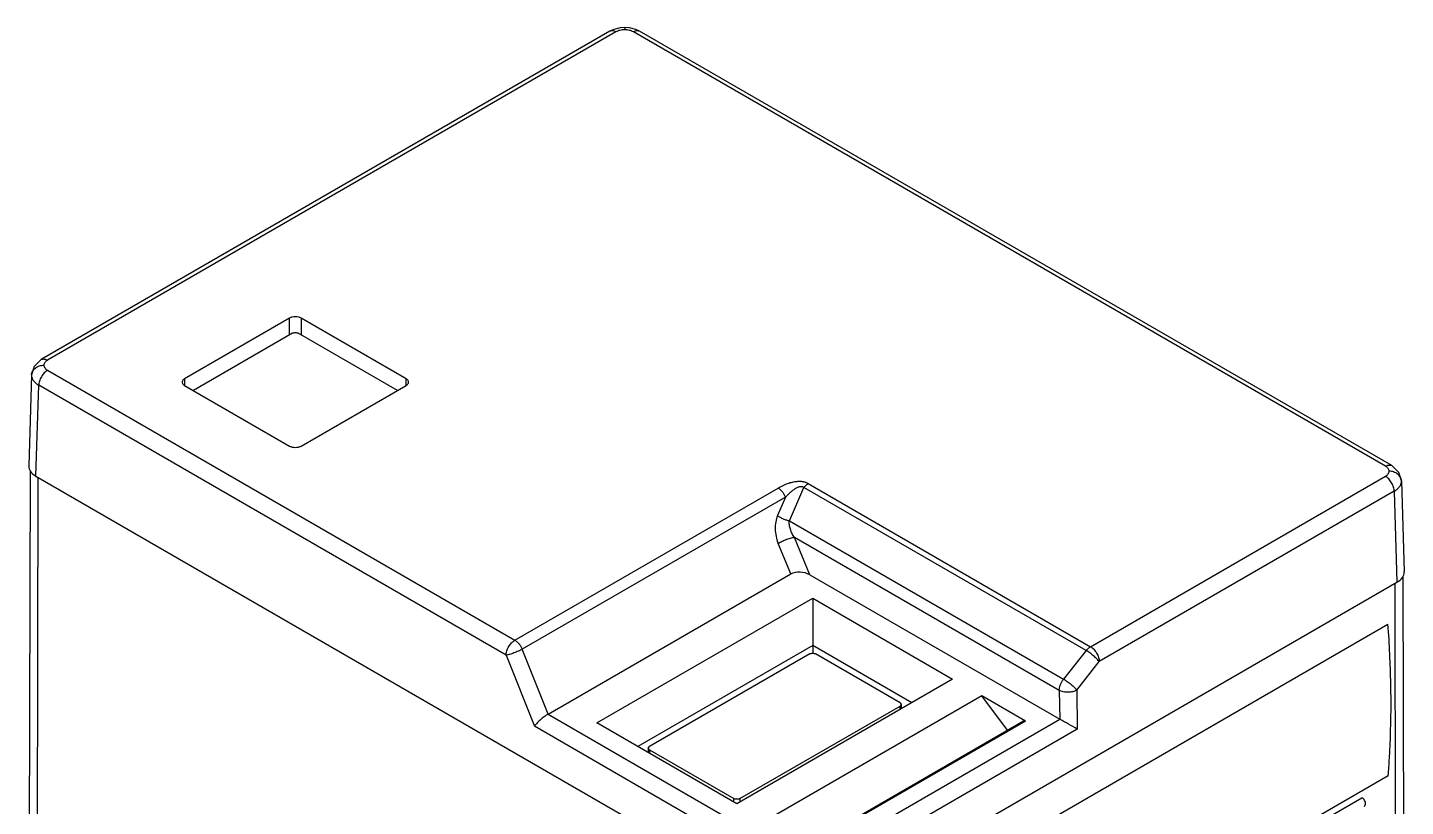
# Model space of a CAD drawing. Header units: millimetres. Extents: x 6 to 39.4, y 4.8 to 58.5.
# Drawn here: x 5.99 to 39.42, y 39.63 to 58.52 of the extents above; entities that cross this region are included whole.
import ezdxf

# ---------------------------------------------------------------- set-up
doc = ezdxf.new("R2010")
doc.units = ezdxf.units.MM
doc.header["$LTSCALE"] = 4.122792
doc.layers.add('00_COMPONENTS', color=7, linetype='CONTINUOUS')
doc.layers.add('00_COMPONENTS_4', color=7, linetype='CONTINUOUS')

msp = doc.modelspace()

# ---------------------------------------------------------------- linework, layer by layer
at = {"layer": '00_COMPONENTS', "color": 7}
for p, q in [((12.419, 51.105), (10.015, 49.717)), ((14.965, 49.717), (12.56, 51.105)), ((6.052, 47.779), (5.992, 19.466)), ((6.239, 47.61), (6.197, 19.179)), ((39.363, 45.207), (39.423, 16.894)), ((39.218, 16.608), (39.176, 45.038)), ((25.565, 36.289), (39, 44.046)), ((24.97, 43.328), (21.081, 41.082)), ((27.162, 42.144), (25.112, 43.328)), ((27.162, 42.144), (27.192, 42.103)), ((23.273, 39.817), (27.162, 42.062)), ((27.192, 42.103), (27.162, 42.062)), ((27.162, 41.98), (27.162, 42.062)), ((27.192, 42.103), (27.192, 41.997)), ((21.052, 41.041), (21.081, 41.082)), ((21.052, 41.041), (21.052, 40.936)), ((21.081, 41.001), (21.052, 41.041)), ((21.081, 41.001), (21.081, 40.919)), ((21.081, 41.001), (23.132, 39.817)), ((39.006, 40.368), (25.571, 32.611)), ((23.132, 39.735), (23.132, 39.817)), ((23.273, 39.817), (23.273, 39.735)), ((26.207, 32.815), (38.369, 39.837)), ((38.432, 39.627), (38.458, 39.684))]:
    msp.add_line(p, q, dxfattribs=at)
for points, knots in [([(12.419, 51.105), (12.429, 51.11), (12.452, 51.119), (12.49, 51.123), (12.527, 51.119), (12.55, 51.11), (12.56, 51.105)], [0, 0, 0, 0, 0.237243, 0.499999, 0.762756, 1, 1, 1, 1]), ([(39.074, 42.13), (39.074, 42.287), (39.067, 42.926), (39.036, 43.565), (39, 44.046)], [0, 0, 0, 0, 0.245957, 1, 1, 1, 1]), ([(24.97, 43.328), (24.98, 43.333), (25.004, 43.342), (25.041, 43.346), (25.078, 43.342), (25.102, 43.333), (25.112, 43.328)], [0, 0, 0, 0, 0.237243, 0.499999, 0.762756, 1, 1, 1, 1]), ([(39.006, 40.368), (39.017, 40.512), (39.057, 41.099), (39.074, 41.687), (39.074, 42.13)], [0, 0, 0, 0, 0.245763, 1, 1, 1, 1]), ([(23.273, 39.817), (23.263, 39.811), (23.24, 39.802), (23.203, 39.798), (23.165, 39.802), (23.142, 39.811), (23.132, 39.817)], [0, 0, 0, 0, 0.237243, 0.499999, 0.762756, 1, 1, 1, 1]), ([(38.458, 39.684), (38.458, 39.699), (38.453, 39.729), (38.434, 39.772), (38.406, 39.81), (38.382, 39.83), (38.369, 39.837)], [0, 0, 0, 0, 0.237297, 0.500111, 0.762865, 1, 1, 1, 1])]:
    msp.add_open_spline(points, degree=3, knots=knots, dxfattribs=at)
at = {"layer": '00_COMPONENTS_4', "color": 7}
for p, q in [((20.48, 58.52), (20.48, 58.465)), ((20.118, 58.429), (6.325, 50.466)), ((20.268, 58.414), (6.475, 50.451)), ((38.94, 47.88), (20.692, 58.414)), ((39.09, 47.894), (20.842, 58.429)), ((12.348, 51.472), (9.803, 50.002)), ((12.348, 51.064), (12.348, 51.472)), ((12.631, 51.472), (12.631, 51.064)), ((15.177, 50.002), (12.631, 51.472)), ((6.475, 50.206), (17.815, 43.66)), ((6.088, 50.096), (6.021, 47.885)), ((6.088, 50.096), (6.088, 50.09)), ((6.196, 47.635), (6.263, 49.843)), ((17.603, 43.297), (6.263, 49.843)), ((9.803, 50.002), (9.803, 49.839)), ((9.803, 49.839), (12.348, 48.369)), ((12.631, 48.369), (15.177, 49.839)), ((15.177, 49.839), (15.177, 50.002)), ((6.196, 47.635), (24.511, 37.061)), ((31.782, 43.502), (38.94, 47.635)), ((39.327, 47.524), (39.394, 45.314)), ((39.327, 47.518), (39.327, 47.524)), ((17.815, 43.66), (24.204, 47.349)), ((24.475, 46.558), (24.827, 47.362)), ((31.676, 43.408), (24.827, 47.362)), ((24.933, 47.457), (31.782, 43.502)), ((39.152, 47.271), (31.994, 43.139)), ((39.152, 47.271), (39.218, 45.063)), ((24.384, 47.13), (17.995, 43.441)), ((24.384, 47.13), (24.189, 46.683)), ((24.475, 46.558), (31.129, 42.716)), ((24.973, 45.245), (24.599, 46.153)), ((31.024, 42.443), (24.599, 46.153)), ((24.511, 45.267), (24.206, 46.004)), ((18.621, 41.866), (24.511, 45.267)), ((24.973, 45.245), (31.034, 41.745)), ((25.359, 37.061), (39.218, 45.063)), ((19.808, 41.654), (25.041, 44.675)), ((25.041, 44.675), (25.041, 43.344)), ((25.041, 44.675), (28.435, 42.715)), ((25.041, 43.532), (20.798, 41.082)), ((27.445, 42.144), (25.041, 43.532)), ((17.603, 43.297), (18.29, 41.571)), ((18.621, 41.866), (17.995, 43.441)), ((31.676, 43.408), (31.129, 42.716)), ((31.448, 42.448), (31.994, 43.139)), ((28.435, 42.715), (23.203, 39.694)), ((29.142, 42.307), (23.91, 39.286)), ((30.203, 41.695), (29.142, 42.307)), ((29.77, 41.479), (29.142, 42.307)), ((31.024, 42.443), (31.034, 41.745)), ((31.448, 42.448), (31.462, 41.503)), ((18.621, 41.866), (24.723, 38.342)), ((24.511, 37.979), (18.29, 41.571)), ((23.203, 39.694), (19.808, 41.654)), ((24.941, 38.691), (30.153, 41.7)), ((30.203, 41.695), (24.97, 38.674)), ((25.147, 38.342), (31.038, 41.743)), ((31.462, 41.503), (25.359, 37.979)), ((30.203, 41.695), (30.153, 41.7))]:
    msp.add_line(p, q, dxfattribs=at)
for points in [[(20.48, 58.52), (20.369, 58.513), (20.213, 58.474), (20.118, 58.429)], [(20.842, 58.429), (20.752, 58.472), (20.596, 58.512), (20.48, 58.52)], [(6.325, 50.466), (6.148, 50.297), (6.088, 50.096)], [(39.327, 47.524), (39.266, 47.726), (39.09, 47.894)]]:
    msp.add_lwpolyline(points, dxfattribs=at)
for centre, radius, start, end in [((6.284, 50.084), 0.196, 176.8667, 178.2673), ((39.131, 47.512), 0.196, 1.7328, 3.1649), ((11.862, 7.451), 39.289, 60.0754, 60.7867)]:
    msp.add_arc(centre, radius, start, end, dxfattribs=at)
for centre, major_axis, ratio, start_param, end_param in [((6.621, 47.879), (0.6, 0), 0.577166, 3.124145, 3.926858), ((24.761, 45.122), (0.327, -0.045), 0.562221, 0.945336, 2.516132), ((38.794, 45.308), (0.6, 0), 0.577166, -0.785254, 0.017448), ((31.246, 41.868), (0.3, 0), 0.577342, -2.356038, -2.338585)]:
    msp.add_ellipse(centre, major_axis=major_axis, ratio=ratio, start_param=start_param, end_param=end_param, dxfattribs=at)
for points, knots in [([(20.268, 58.414), (20.256, 58.422), (20.23, 58.434), (20.191, 58.444), (20.152, 58.444), (20.128, 58.435), (20.118, 58.429)], [0, 0, 0, 0, 0.271742, 0.529968, 0.771293, 1, 1, 1, 1]), ([(20.48, 58.465), (20.442, 58.465), (20.368, 58.457), (20.298, 58.432), (20.268, 58.414)], [0, 0, 0, 0, 0.525596, 1, 1, 1, 1]), ([(20.692, 58.414), (20.662, 58.432), (20.592, 58.457), (20.519, 58.465), (20.48, 58.465)], [0, 0, 0, 0, 0.474404, 1, 1, 1, 1]), ([(20.842, 58.429), (20.832, 58.435), (20.808, 58.444), (20.769, 58.444), (20.73, 58.434), (20.704, 58.422), (20.692, 58.414)], [0, 0, 0, 0, 0.228707, 0.470031, 0.728257, 1, 1, 1, 1]), ([(12.631, 51.472), (12.622, 51.478), (12.6, 51.487), (12.553, 51.502), (12.49, 51.509), (12.426, 51.502), (12.379, 51.487), (12.358, 51.478), (12.348, 51.472)], [0, 0, 0, 0, 0.114176, 0.237571, 0.500001, 0.76243, 0.885824, 1, 1, 1, 1]), ([(6.088, 50.095), (6.089, 50.109), (6.094, 50.14), (6.112, 50.184), (6.141, 50.226), (6.18, 50.263), (6.227, 50.293), (6.296, 50.321), (6.351, 50.329), (6.387, 50.329)], [0, 0, 0, 0, 0.105611, 0.219055, 0.34093, 0.469887, 0.603965, 0.739719, 1, 1, 1, 1]), ([(6.475, 50.206), (6.462, 50.199), (6.435, 50.18), (6.396, 50.145), (6.359, 50.101), (6.326, 50.051), (6.298, 49.997), (6.279, 49.944), (6.267, 49.892), (6.263, 49.859), (6.263, 49.843)], [0, 0, 0, 0, 0.106194, 0.226937, 0.359705, 0.498917, 0.638295, 0.771532, 0.892976, 1, 1, 1, 1]), ([(6.325, 50.466), (6.336, 50.472), (6.36, 50.481), (6.398, 50.481), (6.438, 50.471), (6.463, 50.459), (6.475, 50.451)], [0, 0, 0, 0, 0.228707, 0.470032, 0.728258, 1, 1, 1, 1]), ([(6.475, 50.451), (6.462, 50.444), (6.438, 50.427), (6.41, 50.397), (6.392, 50.364), (6.388, 50.34), (6.387, 50.329)], [0, 0, 0, 0, 0.289637, 0.549135, 0.782246, 1, 1, 1, 1]), ([(6.387, 50.329), (6.388, 50.318), (6.392, 50.294), (6.41, 50.26), (6.438, 50.231), (6.462, 50.214), (6.475, 50.206)], [0, 0, 0, 0, 0.217754, 0.450864, 0.710363, 1, 1, 1, 1]), ([(6.088, 50.09), (6.088, 50.079), (6.09, 50.056), (6.102, 50.009), (6.132, 49.953), (6.189, 49.892), (6.237, 49.859), (6.263, 49.843)], [0, 0, 0, 0, 0.108275, 0.21844, 0.451201, 0.709821, 1, 1, 1, 1]), ([(9.803, 50.002), (9.794, 49.997), (9.778, 49.986), (9.759, 49.966), (9.747, 49.944), (9.744, 49.928), (9.744, 49.921)], [0, 0, 0, 0, 0.289542, 0.549119, 0.782256, 1, 1, 1, 1]), ([(9.744, 49.921), (9.744, 49.913), (9.747, 49.897), (9.759, 49.875), (9.778, 49.855), (9.794, 49.844), (9.803, 49.839)], [0, 0, 0, 0, 0.217743, 0.450881, 0.710458, 1, 1, 1, 1]), ([(15.235, 49.921), (15.235, 49.928), (15.233, 49.944), (15.221, 49.966), (15.201, 49.986), (15.186, 49.997), (15.177, 50.002)], [0, 0, 0, 0, 0.217743, 0.450881, 0.710458, 1, 1, 1, 1]), ([(15.177, 49.839), (15.186, 49.844), (15.201, 49.855), (15.221, 49.875), (15.233, 49.897), (15.235, 49.913), (15.235, 49.921)], [0, 0, 0, 0, 0.289542, 0.549119, 0.782256, 1, 1, 1, 1]), ([(12.348, 48.369), (12.358, 48.364), (12.379, 48.354), (12.426, 48.34), (12.49, 48.333), (12.553, 48.34), (12.6, 48.354), (12.622, 48.364), (12.631, 48.369)], [0, 0, 0, 0, 0.114176, 0.237571, 0.500001, 0.76243, 0.885824, 1, 1, 1, 1]), ([(38.94, 47.88), (38.952, 47.887), (38.977, 47.899), (39.017, 47.909), (39.055, 47.909), (39.079, 47.9), (39.09, 47.894)], [0, 0, 0, 0, 0.271743, 0.529969, 0.771293, 1, 1, 1, 1]), ([(39.027, 47.757), (39.027, 47.769), (39.023, 47.792), (39.005, 47.826), (38.977, 47.855), (38.953, 47.872), (38.94, 47.88)], [0, 0, 0, 0, 0.217754, 0.450864, 0.710363, 1, 1, 1, 1]), ([(24.933, 47.457), (24.924, 47.462), (24.906, 47.471), (24.878, 47.482), (24.85, 47.491), (24.819, 47.498), (24.786, 47.504), (24.736, 47.508), (24.664, 47.507), (24.566, 47.494), (24.407, 47.452), (24.286, 47.395), (24.204, 47.349)], [0, 0, 0, 0, 0.040272, 0.078991, 0.117702, 0.157876, 0.201051, 0.248077, 0.355167, 0.48281, 0.632483, 1, 1, 1, 1]), ([(38.94, 47.635), (38.953, 47.642), (38.977, 47.659), (39.005, 47.689), (39.023, 47.722), (39.027, 47.746), (39.027, 47.757)], [0, 0, 0, 0, 0.289637, 0.549135, 0.782246, 1, 1, 1, 1]), ([(39.152, 47.271), (39.151, 47.287), (39.148, 47.32), (39.136, 47.372), (39.116, 47.426), (39.089, 47.479), (39.056, 47.529), (39.019, 47.573), (38.98, 47.608), (38.953, 47.627), (38.94, 47.635)], [0, 0, 0, 0, 0.107024, 0.228468, 0.361704, 0.501083, 0.640294, 0.773063, 0.893806, 1, 1, 1, 1]), ([(39.327, 47.523), (39.326, 47.538), (39.321, 47.568), (39.303, 47.612), (39.274, 47.654), (39.235, 47.691), (39.188, 47.721), (39.119, 47.749), (39.064, 47.757), (39.027, 47.757)], [0, 0, 0, 0, 0.105624, 0.219077, 0.340959, 0.469917, 0.603992, 0.739737, 1, 1, 1, 1]), ([(39.152, 47.271), (39.178, 47.287), (39.226, 47.32), (39.283, 47.381), (39.313, 47.438), (39.325, 47.484), (39.327, 47.507), (39.327, 47.518)], [0, 0, 0, 0, 0.290178, 0.548799, 0.781559, 0.891725, 1, 1, 1, 1]), ([(24.384, 47.13), (24.375, 47.152), (24.352, 47.197), (24.309, 47.259), (24.26, 47.31), (24.223, 47.338), (24.204, 47.349)], [0, 0, 0, 0, 0.257886, 0.523171, 0.776064, 1, 1, 1, 1]), ([(24.384, 47.13), (24.399, 47.145), (24.428, 47.177), (24.474, 47.222), (24.523, 47.266), (24.567, 47.301), (24.604, 47.327), (24.633, 47.346), (24.663, 47.363), (24.696, 47.377), (24.731, 47.388), (24.762, 47.391), (24.786, 47.387), (24.807, 47.38), (24.82, 47.37), (24.827, 47.362)], [0, 0, 0, 0, 0.118446, 0.23829, 0.359869, 0.483703, 0.546713, 0.610643, 0.675737, 0.742161, 0.81009, 0.87834, 0.911469, 0.942934, 1, 1, 1, 1]), ([(24.933, 47.457), (24.913, 47.445), (24.875, 47.416), (24.842, 47.381), (24.827, 47.362)], [0, 0, 0, 0, 0.477341, 1, 1, 1, 1]), ([(24.189, 46.683), (24.167, 46.634), (24.137, 46.526), (24.125, 46.355), (24.147, 46.177), (24.183, 46.061), (24.206, 46.004)], [0, 0, 0, 0, 0.229475, 0.477354, 0.737131, 1, 1, 1, 1]), ([(24.189, 46.683), (24.209, 46.668), (24.253, 46.64), (24.325, 46.604), (24.4, 46.576), (24.45, 46.563), (24.475, 46.558)], [0, 0, 0, 0, 0.237573, 0.500799, 0.763599, 1, 1, 1, 1]), ([(24.599, 46.153), (24.578, 46.184), (24.54, 46.248), (24.504, 46.333), (24.484, 46.403), (24.474, 46.455), (24.47, 46.507), (24.472, 46.541), (24.475, 46.558)], [0, 0, 0, 0, 0.259355, 0.514549, 0.639889, 0.76299, 0.883383, 1, 1, 1, 1]), ([(24.599, 46.153), (24.586, 46.151), (24.559, 46.146), (24.515, 46.134), (24.464, 46.118), (24.39, 46.092), (24.303, 46.055), (24.236, 46.021), (24.206, 46.004)], [0, 0, 0, 0, 0.087663, 0.197557, 0.326601, 0.468624, 0.757392, 1, 1, 1, 1]), ([(17.603, 43.297), (17.603, 43.313), (17.607, 43.348), (17.624, 43.419), (17.663, 43.506), (17.719, 43.582), (17.772, 43.632), (17.801, 43.651), (17.815, 43.66)], [0, 0, 0, 0, 0.114844, 0.238624, 0.501086, 0.762955, 0.88604, 1, 1, 1, 1]), ([(17.815, 43.66), (17.834, 43.649), (17.871, 43.621), (17.92, 43.57), (17.963, 43.509), (17.985, 43.464), (17.995, 43.441)], [0, 0, 0, 0, 0.227733, 0.476821, 0.737954, 1, 1, 1, 1]), ([(31.676, 43.408), (31.691, 43.427), (31.724, 43.462), (31.763, 43.491), (31.782, 43.502)], [0, 0, 0, 0, 0.52266, 1, 1, 1, 1]), ([(31.782, 43.502), (31.797, 43.494), (31.825, 43.474), (31.878, 43.425), (31.934, 43.348), (31.973, 43.261), (31.991, 43.191), (31.994, 43.156), (31.994, 43.139)], [0, 0, 0, 0, 0.11396, 0.237045, 0.498915, 0.761377, 0.885156, 1, 1, 1, 1]), ([(17.995, 43.441), (17.98, 43.433), (17.949, 43.416), (17.882, 43.385), (17.795, 43.349), (17.708, 43.321), (17.645, 43.304), (17.616, 43.299), (17.603, 43.297)], [0, 0, 0, 0, 0.120714, 0.252684, 0.529986, 0.791634, 0.904622, 1, 1, 1, 1]), ([(31.994, 43.139), (31.986, 43.15), (31.968, 43.173), (31.936, 43.207), (31.898, 43.244), (31.842, 43.293), (31.782, 43.34), (31.721, 43.381), (31.69, 43.4), (31.676, 43.408)], [0, 0, 0, 0, 0.096509, 0.210097, 0.336635, 0.47173, 0.7481, 0.879524, 1, 1, 1, 1]), ([(31.024, 42.443), (31.024, 42.466), (31.029, 42.513), (31.051, 42.584), (31.084, 42.653), (31.113, 42.696), (31.129, 42.716)], [0, 0, 0, 0, 0.227963, 0.477501, 0.738717, 1, 1, 1, 1]), ([(31.129, 42.716), (31.144, 42.708), (31.174, 42.69), (31.235, 42.648), (31.295, 42.602), (31.352, 42.552), (31.389, 42.516), (31.421, 42.481), (31.44, 42.458), (31.448, 42.448)], [0, 0, 0, 0, 0.120604, 0.252212, 0.528588, 0.663637, 0.790061, 0.903533, 1, 1, 1, 1]), ([(31.448, 42.448), (31.433, 42.439), (31.402, 42.424), (31.331, 42.403), (31.236, 42.391), (31.14, 42.401), (31.07, 42.421), (31.038, 42.435), (31.024, 42.443)], [0, 0, 0, 0, 0.114415, 0.238146, 0.501129, 0.763513, 0.886504, 1, 1, 1, 1]), ([(18.621, 41.866), (18.605, 41.857), (18.572, 41.837), (18.507, 41.791), (18.43, 41.727), (18.362, 41.659), (18.317, 41.607), (18.298, 41.582), (18.29, 41.571)], [0, 0, 0, 0, 0.123096, 0.258246, 0.536915, 0.792776, 0.903717, 1, 1, 1, 1])]:
    msp.add_open_spline(points, degree=3, knots=knots, dxfattribs=at)

doc.saveas('drawing.dxf')
